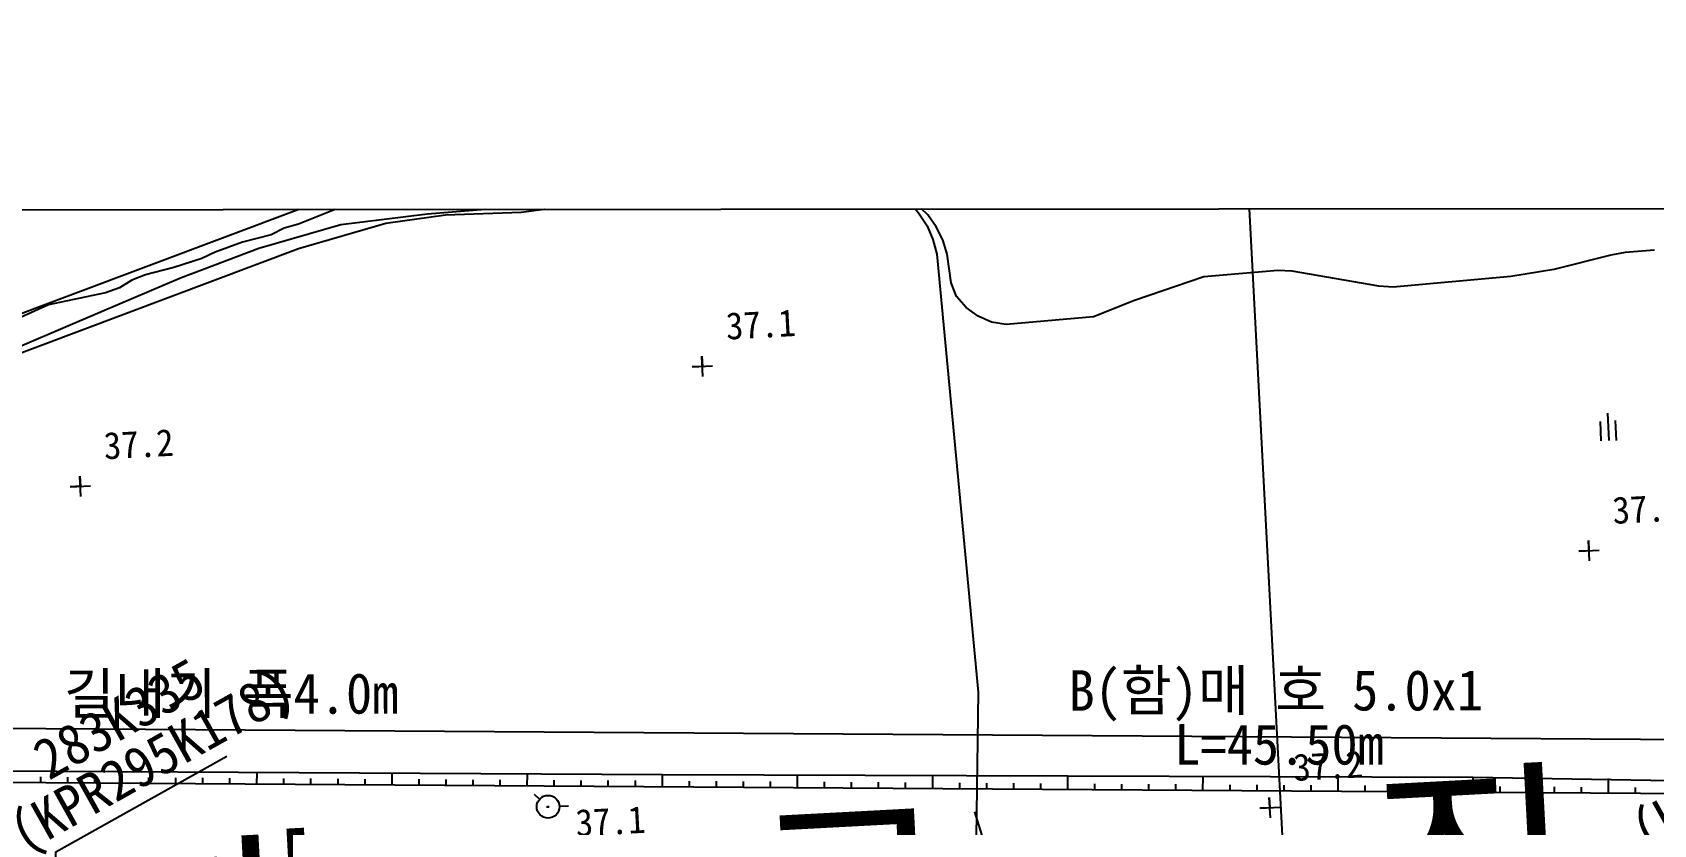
# Model space of a CAD drawing. Header units: millimetres. Extents: x 14054 to 14850, y 1103 to 1807.
# Drawn here: x 14269.5 to 14389.5, y 1512.9 to 1571.6 of the extents above; entities that cross this region are included whole.
import ezdxf
from ezdxf.enums import TextEntityAlignment as Align
from ezdxf.xclip import XClip

# ---------------------------------------------------------------- set-up
doc = ezdxf.new("R2010")
doc.units = ezdxf.units.MM
doc.header["$LTSCALE"] = 10
doc.header["$MEASUREMENT"] = 0
doc.header["$XCLIPFRAME"] = 2
doc.layers.add('TX-PAPR', color=2, linetype='Continuous', plot=False)
doc.layers.add('TZ-BASE', color=253, linetype='Continuous')
doc.styles.add('GR', font='GulimChe.ttf')
doc.styles.get("Standard").update_dxf_attribs({"font": 'GulimChe.ttf'})

# ---------------------------------------------------------------- blocks, each defined once
blk = doc.blocks.new('JD-FJFJJ5GH')
at = {"layer": 'TZ-BASE'}
for p, q in [((220.07, 135.32), (238.65, -214.54)), ((171.09, 75.66, 38), (184.96, 79.57, 38)), ((157.22, 77.26, 37), (129.22, 66.74, 37)), ((199.48, 75.24, 37), (197.08, 77.43, 37)), ((157.94, 76.59, 37), (152.9, 74.55, 37)), ((162.45, 75.33, 38.69), (167.89, 75.75, 38.69)), ((169.37, 75.45, 38), (171.09, 75.66, 38)), ((198.05, 76.24, 38), (198.78, 75.4, 38)), ((149.98, 72.78, 38.69), (156.04, 74.52, 38.69)), ((152.9, 74.55, 37), (151.84, 74.27, 37)), ((152.9, 72.75, 38), (159.36, 74.63, 38)), ((156.04, 74.52, 38.69), (162.45, 75.33, 38.69)), ((159.36, 74.63, 38), (163.78, 75.25, 38)), ((163.78, 75.25, 38), (169.37, 75.45, 38)), ((198.78, 75.4, 38), (199.42, 74.44, 38)), ((199.42, 74.44, 38), (199.84, 73.41, 38)), ((200.08, 74.35, 37), (199.48, 75.24, 37)), ((148.77, 73.23, 37), (146.75, 72.48, 37)), ((150.88, 73.77, 37), (148.77, 73.23, 37)), ((151.84, 74.27, 37), (150.88, 73.77, 37)), ((199.84, 73.41, 38), (200.13, 72.33, 38)), ((200.58, 73.39, 37), (200.08, 74.35, 37)), ((200.9, 72.34, 37), (200.58, 73.39, 37)), ((123.31, 61.63, 38), (152.9, 72.75, 38)), ((145.75, 72.02, 37), (143.69, 71.34, 37)), ((144.17, 70.58, 38.69), (149.98, 72.78, 38.69)), ((146.75, 72.48, 37), (145.75, 72.02, 37)), ((200.13, 72.33, 38), (203.19, 39.92, 38)), ((201.19, 70.21, 37), (200.9, 72.34, 37)), ((250.01, 72.27, 37), (245.8, 71.19, 37)), ((251.07, 72.45, 37), (250.01, 72.27, 37)), ((253.24, 72.64, 37), (251.07, 72.45, 37)), ((141.58, 70.8, 37), (140.57, 70.4, 37)), ((143.69, 71.34, 37), (141.58, 70.8, 37)), ((225.36, 71.12, 37), (219.89, 70.66, 37)), ((226.43, 71.08, 37), (225.36, 71.12, 37)), ((232.84, 69.96, 37), (226.43, 71.08, 37)), ((245.8, 71.19, 37), (242.62, 70.68, 37)), ((138.37, 68.11, 38.69), (144.17, 70.58, 38.69)), ((139.65, 69.84, 37), (138.63, 69.48, 37)), ((140.57, 70.4, 37), (139.65, 69.84, 37)), ((201.59, 69.2, 37), (201.19, 70.21, 37)), ((219.89, 70.66, 37), (214.76, 68.91, 37)), ((233.91, 69.89, 37), (232.84, 69.96, 37)), ((242.62, 70.68, 37), (233.91, 69.89, 37)), ((134.41, 68.58, 37), (129.49, 66.38, 37)), ((138.63, 69.48, 37), (134.41, 68.58, 37)), ((202.32, 68.4, 37), (201.59, 69.2, 37)), ((203.19, 67.74, 37), (202.32, 68.4, 37)), ((214.76, 68.91, 37), (211.73, 67.7, 37)), ((132.44, 65.58, 38.69), (138.37, 68.11, 38.69)), ((204.18, 67.31, 37), (203.19, 67.74, 37)), ((205.27, 67.14, 37), (204.18, 67.31, 37)), ((211.73, 67.7, 37), (205.27, 67.14, 37)), ((182.83, 63.28, 37.12), (182.75, 64.78, 37.12)), ((182.75, 64.78, 37.12), (182.79, 64.03, 37.12)), ((182.04, 63.99, 37.12), (183.54, 64.07, 37.12)), ((182.79, 64.03, 37.12), (182.04, 63.99, 37.12)), ((249.76, 60.56, 37.1), (249.87, 58.55, 37.1)), ((250.44, 58.56, 37.1), (250.36, 60.02, 37.1)), ((249.21, 59.96, 37.1), (249.28, 58.52, 37.1)), ((136.02, 55.12, 37.16), (137.51, 55.2, 37.16)), ((136.81, 54.41, 37.16), (136.73, 55.91, 37.16)), ((136.73, 55.91, 37.16), (136.77, 55.16, 37.16)), ((136.77, 55.16, 37.16), (136.02, 55.12, 37.16)), ((247.64, 50.35, 37.02), (249.14, 50.43, 37.02)), ((248.39, 50.39, 37.02), (247.64, 50.35, 37.02)), ((248.43, 49.64, 37.02), (248.35, 51.14, 37.02)), ((248.35, 51.14, 37.02), (248.39, 50.39, 37.02)), ((203.19, 39.92, 38), (202.95, 21.46, 38)), ((279.83, 32.24), (52.17, 33.78)), ((179.84, 33.82), (99.84, 34.26)), ((133.83, 33.23), (133.83, 33.65)), ((135.83, 33.21), (135.83, 33.64)), ((137.83, 33.2), (137.83, 33.62)), ((139.83, 33.19), (139.84, 34.04)), ((141.83, 33.17), (141.83, 33.6)), ((143.83, 33.16), (143.83, 33.59)), ((149.83, 33.12), (149.84, 33.98)), ((159.83, 33.05), (159.84, 33.93)), ((169.83, 32.98), (169.84, 33.87)), ((179.83, 32.92), (179.84, 33.82)), ((239.83, 33.61), (179.84, 33.82)), ((189.83, 32.85), (189.84, 33.78)), ((199.83, 32.78), (199.84, 33.78)), ((209.83, 32.71), (209.84, 33.71)), ((219.83, 32.64), (219.84, 33.68)), ((229.83, 32.58), (229.84, 33.64)), ((280.29, 32.93), (239.83, 33.61)), ((239.83, 32.51), (239.83, 33.61)), ((145.83, 33.15), (145.83, 33.58)), ((147.83, 33.13), (147.83, 33.56)), ((151.83, 33.11), (151.83, 33.54)), ((153.83, 33.09), (153.83, 33.53)), ((155.83, 33.08), (155.83, 33.51)), ((157.83, 33.06), (157.83, 33.5)), ((161.83, 33.04), (161.83, 33.48)), ((163.83, 33.02), (163.83, 33.46)), ((165.83, 33.01), (165.83, 33.45)), ((167.83, 33), (167.83, 33.44)), ((171.83, 32.97), (171.83, 33.41)), ((173.83, 32.96), (173.83, 33.4)), ((175.83, 32.94), (175.83, 33.39)), ((177.83, 32.93), (177.83, 33.38)), ((181.83, 32.9), (181.83, 33.35)), ((183.83, 32.89), (183.83, 33.34)), ((185.83, 32.87), (185.83, 33.32)), ((187.83, 32.86), (187.83, 33.31)), ((191.83, 32.83), (191.83, 33.28)), ((193.83, 32.82), (193.83, 33.27)), ((195.83, 32.81), (195.83, 33.26)), ((197.83, 32.79), (197.83, 33.24)), ((201.83, 32.77), (201.83, 33.22)), ((203.83, 32.75), (203.83, 33.2)), ((205.83, 32.74), (205.83, 33.19)), ((207.83, 32.72), (207.83, 33.17)), ((211.83, 32.7), (211.83, 33.15)), ((213.83, 32.68), (213.83, 33.13)), ((215.83, 32.67), (215.83, 33.12)), ((217.83, 32.66), (217.83, 33.11)), ((221.83, 32.63), (221.83, 33.08)), ((223.83, 32.62), (223.83, 33.07)), ((225.83, 32.6), (225.83, 33.05)), ((227.83, 32.59), (227.83, 33.04)), ((231.83, 32.56), (231.83, 33.01)), ((233.83, 32.55), (233.83, 33)), ((235.83, 32.53), (235.83, 32.98)), ((237.83, 32.52), (237.83, 32.97)), ((241.83, 32.49), (241.83, 32.94)), ((243.83, 32.48), (243.83, 32.93)), ((245.83, 32.47), (245.83, 32.92)), ((247.83, 32.45), (247.83, 32.9)), ((249.83, 32.44), (249.83, 33.54)), ((251.83, 32.43), (251.83, 32.88)), ((170.35, 32.37, 37.78), (170.74, 32, 37.78)), ((171.26, 31.44, 37.78), (171.46, 31.43, 37.78)), ((171.37, 31.52, 37.78), (171.38, 31.36, 37.78)), ((172.21, 31.49, 37.78), (172.88, 31.51, 37.78)), ((224.03, 31.33, 37.18), (225.53, 31.41, 37.18)), ((224.78, 31.37, 37.18), (224.03, 31.33, 37.18)), ((224.82, 30.62, 37.18), (224.74, 32.12, 37.18)), ((224.74, 32.12, 37.18), (224.78, 31.37, 37.18)), ((202.93, 31.06, 38.48), (203.57, 29, 38.48))]:
    blk.add_line(p, q, dxfattribs=at)
at = {"layer": 'TZ-BASE', "ltscale": 10}
blk.add_line((280.85, 36.23), (37.38, 37.88), dxfattribs=at)
at = {"layer": 'TZ-BASE'}
blk.add_circle((171.37, 31.45, 37.78), 0.837, dxfattribs=at)
for s, height, rotation, p in [('37.1', 2, 3.0398, (184.58, 66.01, 36.8)), ('37.2', 2, 3.0398, (138.55, 57.15, 37.12)), ('37.0', 2, 3.0398, (250.18, 52.37, 36.8)), ('대    구    직    할    시', 12, 3.0411, (140.67, 15.67)), ('37.2', 2, 3.0398, (226.56, 33.35, 36.8)), ('37.1', 2, 3.0398, (173.46, 29.25, 36.8))]:
    blk.add_text(s, height=height, rotation=rotation, dxfattribs=at).set_placement(p)
for s, p in [('길내기 폭4.0m', (147.92, 39.86)), ('B(함)매 호 5.0x1 ', (226.19, 39.87)), ('L=45.50m', (225.46, 36.04))]:
    blk.add_text(s, height=3, rotation=0.0518, dxfattribs=at).set_placement(p, align=Align.MIDDLE)
blk = doc.blocks.new('JD-FJJFYJ8DFH')
at = {"layer": 'TZ-BASE', "flags": 128}
blk.add_lwpolyline([(134.87, 87.43), (134.87, 103.14), (147.53, 110.22)], dxfattribs=at)
at = {"layer": 'TZ-BASE', "style": 'GR'}
for s, p in [('(KPR295K178)', (132.53, 102.97)), ('283K335', (134.36, 108.39)), ('(KPR295K297)', (252.53, 103.08))]:
    blk.add_text(s, height=3, rotation=29.2387, dxfattribs=at).set_placement(p)

msp = doc.modelspace()

# ---------------------------------------------------------------- linework, layer by layer
at = {"layer": 'TX-PAPR'}
msp.add_lwpolyline([(14136.27, 1558.37), (14836.27, 1558.83), (14836.4, 1408.48), (14136.4, 1407.79)], close=True, dxfattribs=at)

# ---------------------------------------------------------------- block references
at = {"layer": 'TZ-BASE'}
ref = msp.add_blockref('JD-FJFJJ5GH', (14136.33, 1482.82), dxfattribs=at)
XClip(ref).set_block_clipping_path([(-0.066596506, 75.552333856), (699.9332760443, 76.0054342471), (700.0658011148, -74.3414656525), (0.0661392381, -75.0335730194)])
msp.add_blockref('JD-FJJFYJ8DFH', (14136.4, 1407.79), dxfattribs=at)

doc.saveas('drawing.dxf')
